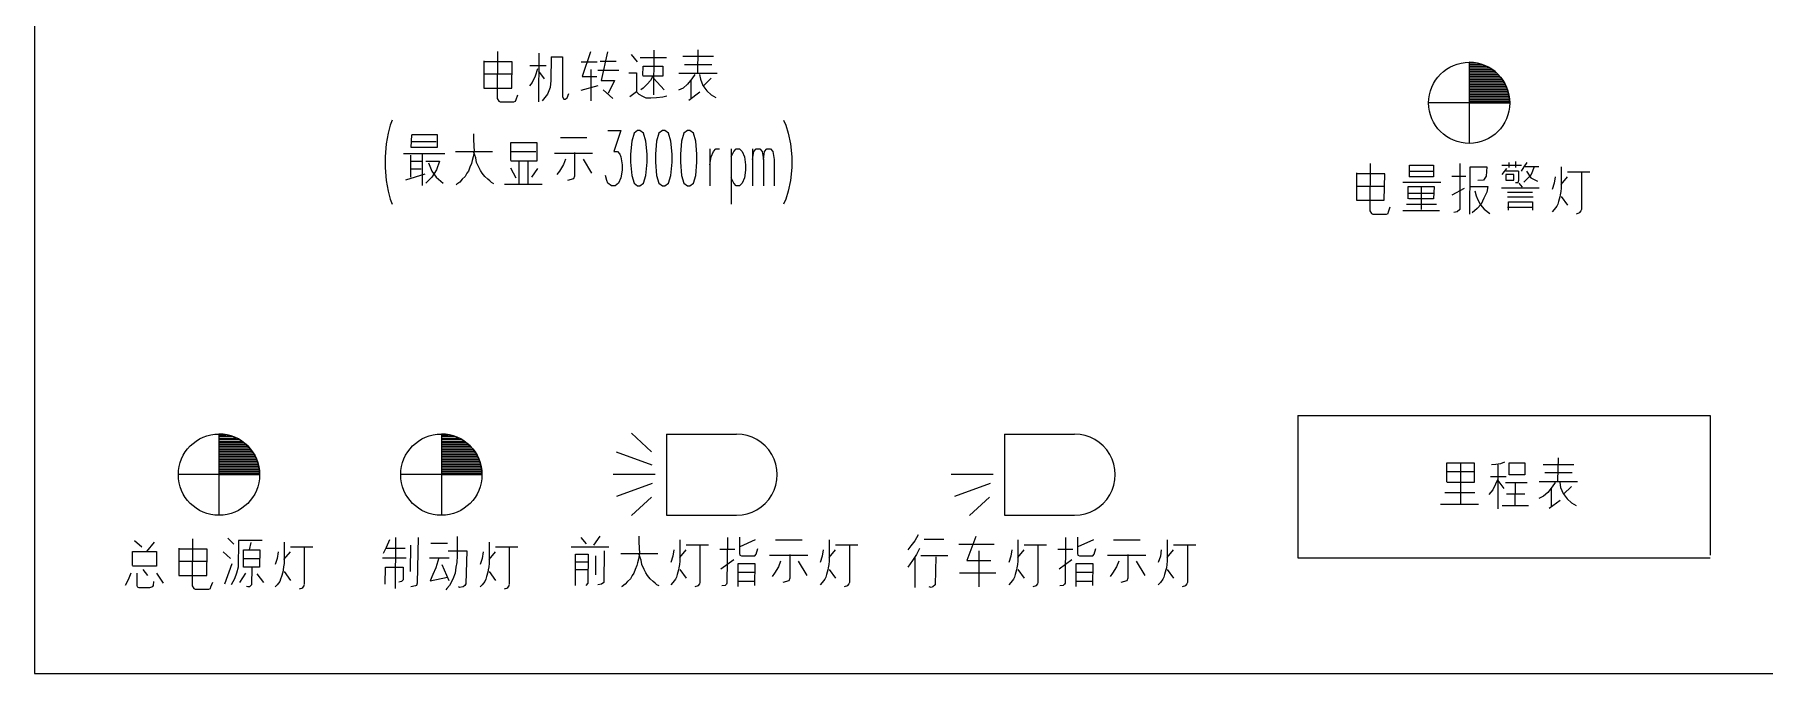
# Model space of a CAD drawing. Header units: millimetres. Extents: x 184 to 672, y 418 to 715.
# Drawn here: x 294.3 to 450.5, y 510 to 567.7 of the extents above; entities that cross this region are included whole.
import ezdxf

# ---------------------------------------------------------------- set-up
doc = ezdxf.new("R2010")
doc.units = ezdxf.units.MM
doc.layers.add('1', color=7, linetype='Continuous', lineweight=18)

msp = doc.modelspace()

# ---------------------------------------------------------------- linework, layer by layer
at = {"layer": '1', "color": 1, "linetype": 'Continuous'}
for p, q in [((294.26895, 656.7104), (294.26895, 510.0025)), ((336.0959, 566.20305), (336.05635, 562.2424)), ((339.8249, 566.0505), (339.78535, 561.6435)), ((340.9436, 565.70585), (340.9097, 563.5758)), ((340.9436, 565.70585), (341.95495, 565.70585)), ((341.95495, 565.70585), (341.95495, 562.08985)), ((344.47485, 566.1522), (343.74035, 563.9261)), ((346.0286, 566.1522), (345.44665, 563.5758)), ((348.1643, 565.9036), (348.7067, 565.2595)), ((348.9779, 565.655), (351.3396, 565.655)), ((350.21525, 566.2991), (350.1757, 562.2876)), ((352.8199, 565.7567), (355.60535, 565.7567)), ((354.1759, 566.34995), (354.13635, 564.27075)), ((334.85855, 565.3612), (334.85855, 562.8865)), ((337.41235, 565.2595), (334.85855, 565.2595)), ((334.93765, 564.16905), (337.41235, 564.16905)), ((337.37845, 562.8865), (337.41235, 565.2595)), ((339.0113, 564.91485), (340.4803, 564.91485)), ((339.70625, 564.6154), (339.4746, 563.9713)), ((339.78535, 564.41765), (340.2882, 563.7227)), ((343.62735, 565.2595), (345.09635, 565.2595)), ((344.5144, 564.56455), (344.5144, 561.7452)), ((347.0343, 564.4685), (345.1359, 564.4685)), ((345.36755, 565.31035), (346.80265, 565.31035)), ((347.93265, 564.27075), (348.6276, 564.27075)), ((348.6276, 564.27075), (348.6276, 562.5362)), ((349.20955, 564.02215), (349.2491, 564.864)), ((349.2491, 564.864), (351.02885, 564.864)), ((351.02885, 564.864), (351.02885, 563.9713)), ((352.4696, 564.2199), (355.9161, 564.2199)), ((352.97245, 565.0109), (355.4528, 565.0109)), ((353.9047, 564.12385), (353.6335, 563.7227)), ((354.32845, 564.12385), (354.40755, 563.6775)), ((423.85735, 565.21995), (423.85735, 557.8806)), ((423.85735, 565.21995), (423.85735, 561.54745)), ((423.85735, 565.1578), (424.5184, 565.1578)), ((423.85735, 565.00525), (425.07775, 565.00525)), ((423.85735, 564.85835), (425.43935, 564.85835)), ((423.85735, 564.7058), (425.72185, 564.7058)), ((423.85735, 564.5589), (425.9535, 564.5589)), ((423.85735, 564.40635), (426.1569, 564.40635)), ((423.85735, 564.25945), (426.33205, 564.25945)), ((423.85735, 564.1069), (426.4846, 564.1069)), ((334.85855, 562.8865), (337.37845, 562.8865)), ((339.2034, 563.37805), (338.97175, 563.08425)), ((339.4746, 563.9713), (339.2034, 563.37805)), ((340.8306, 562.9317), (340.59895, 562.33845)), ((340.9097, 563.5758), (340.8306, 562.9317)), ((343.62735, 562.6831), (345.17545, 563.12945)), ((343.74035, 563.9261), (345.0568, 563.9261)), ((345.44665, 563.5758), (346.64445, 563.5758)), ((345.63875, 562.73395), (346.4919, 561.94295)), ((346.64445, 563.5758), (346.06815, 562.3893)), ((348.6276, 562.5362), (348.04565, 562.08985)), ((348.6276, 562.5362), (348.85925, 562.33845)), ((349.2491, 562.8865), (349.01745, 562.73395)), ((351.02885, 563.9713), (349.20955, 563.9713)), ((349.5994, 563.23115), (349.2491, 562.8865)), ((349.9045, 563.5758), (349.5994, 563.23115)), ((350.10225, 563.9713), (349.9045, 563.5758)), ((350.1757, 563.77355), (351.1475, 562.73395)), ((352.85945, 562.8865), (352.43005, 562.6831)), ((353.24365, 563.23115), (352.85945, 562.8865)), ((353.6335, 563.7227), (353.24365, 563.23115)), ((353.3623, 561.79605), (354.368, 562.5362)), ((353.5544, 563.5758), (353.5544, 561.9938)), ((354.40755, 563.6775), (354.6392, 563.12945)), ((354.6392, 563.12945), (354.9895, 562.6379)), ((355.3737, 563.77355), (354.67875, 563.08425)), ((354.9895, 562.6379), (355.3737, 562.2876)), ((423.85735, 563.96), (426.6202, 563.96)), ((423.85735, 563.80745), (426.7445, 563.80745)), ((423.85735, 563.6549), (426.8575, 563.6549)), ((423.85735, 563.508), (426.9592, 563.508)), ((423.85735, 563.35545), (427.04395, 563.35545)), ((423.85735, 563.20855), (427.1287, 563.20855)), ((423.85735, 563.056), (427.1965, 563.056)), ((423.85735, 562.9091), (427.2643, 562.9091)), ((423.85735, 562.75655), (427.3208, 562.75655)), ((423.85735, 562.60965), (427.366, 562.60965)), ((336.05635, 562.2424), (336.05635, 561.94295)), ((336.05635, 561.94295), (336.21455, 561.69435)), ((336.21455, 561.69435), (336.32755, 561.6435)), ((336.32755, 561.6435), (337.41235, 561.6435)), ((337.41235, 561.6435), (337.57055, 561.6435)), ((337.57055, 561.6435), (337.7231, 561.69435)), ((337.7231, 561.69435), (337.76265, 561.8469)), ((337.76265, 561.8469), (337.92085, 562.2876)), ((340.59895, 562.33845), (340.13, 561.7452)), ((341.95495, 562.08985), (342.06795, 561.8921)), ((342.06795, 561.8921), (342.1866, 561.8921)), ((342.1866, 561.8921), (342.3787, 561.9938)), ((342.3787, 561.9938), (342.5369, 562.3893)), ((348.85925, 562.33845), (349.17, 562.1407)), ((349.17, 562.1407), (349.48075, 561.9938)), ((349.48075, 561.9938), (349.94405, 561.9938)), ((349.94405, 561.9938), (350.4469, 562.04465)), ((350.4469, 562.04465), (351.02885, 562.08985)), ((351.02885, 562.08985), (351.37915, 562.19155)), ((355.3737, 562.2876), (355.8031, 562.04465)), ((427.5242, 561.54745), (420.18485, 561.54745)), ((423.85735, 562.4571), (427.4112, 562.4571)), ((423.85735, 562.3102), (427.4451, 562.3102)), ((423.85735, 562.15765), (427.47335, 562.15765)), ((423.85735, 562.0051), (427.49595, 562.0051)), ((423.85735, 561.8582), (427.50725, 561.8582)), ((423.85735, 561.70565), (427.51855, 561.70565)), ((423.85735, 561.55875), (427.5242, 561.55875)), ((423.85735, 561.54745), (427.5242, 561.54745)), ((326.39485, 559.52475), (326.2084, 558.8072)), ((326.5813, 559.99935), (326.39485, 559.52475)), ((361.9164, 559.99935), (362.1311, 559.52475)), ((362.1311, 559.52475), (362.3458, 558.8072)), ((326.02195, 557.858), (325.9259, 556.66585)), ((326.2084, 558.8072), (326.02195, 557.858)), ((328.2989, 557.51335), (328.33845, 558.649)), ((328.33845, 558.69985), (330.6267, 558.69985)), ((328.378, 558.05575), (330.5476, 558.05575)), ((330.6267, 558.69985), (330.6267, 557.51335)), ((333.9263, 558.7507), (333.9263, 558.2083)), ((333.9263, 558.2083), (333.96585, 557.1687)), ((337.29935, 556.32685), (337.29935, 557.9597)), ((337.29935, 557.9597), (339.62715, 557.9597)), ((339.62715, 557.9597), (339.62715, 556.276)), ((341.76285, 558.40605), (344.1641, 558.40605)), ((346.0625, 559.0445), (347.2377, 559.0445)), ((347.2377, 559.0445), (346.59925, 557.14045)), ((348.20385, 558.0953), (348.0965, 556.90315)), ((348.41855, 558.8072), (348.20385, 558.0953)), ((348.7406, 559.0445), (348.41855, 558.8072)), ((348.9553, 559.0445), (348.7406, 559.0445)), ((349.27735, 558.8072), (348.9553, 559.0445)), ((349.49205, 558.0953), (349.27735, 558.8072)), ((349.5994, 556.90315), (349.49205, 558.0953)), ((350.45255, 558.0953), (350.3452, 556.90315)), ((350.66725, 558.8072), (350.45255, 558.0953)), ((350.9893, 559.0445), (350.66725, 558.8072)), ((351.204, 559.0445), (350.9893, 559.0445)), ((351.52605, 558.8072), (351.204, 559.0445)), ((351.74075, 558.0953), (351.52605, 558.8072)), ((351.8481, 556.90315), (351.74075, 558.0953)), ((352.7069, 558.0953), (352.59955, 556.90315)), ((352.9216, 558.8072), (352.7069, 558.0953)), ((353.238, 559.0445), (352.9216, 558.8072)), ((353.4527, 559.0445), (353.238, 559.0445)), ((353.77475, 558.8072), (353.4527, 559.0445)), ((353.98945, 558.0953), (353.77475, 558.8072)), ((354.0968, 556.90315), (353.98945, 558.0953)), ((362.3458, 558.8072), (362.5605, 557.858)), ((362.5605, 557.858), (362.66785, 556.66585)), ((325.9259, 556.66585), (325.9259, 555.71665)), ((327.60395, 556.9653), (331.32165, 556.9653)), ((328.22545, 556.8184), (328.22545, 554.8409)), ((328.265, 556.276), (329.23115, 556.276)), ((330.6267, 557.51335), (328.2989, 557.51335)), ((329.2707, 556.9201), (329.2707, 554.0951)), ((329.621, 556.276), (330.85835, 556.276)), ((330.85835, 556.276), (330.58715, 555.485)), ((332.2991, 557.1687), (335.62695, 557.1687)), ((333.80765, 556.32685), (333.72855, 556.07825)), ((333.88675, 556.6715), (333.80765, 556.32685)), ((333.96585, 557.1687), (333.88675, 556.6715)), ((334.0393, 556.8184), (333.9263, 557.1687)), ((334.1184, 556.5698), (334.0393, 556.8184)), ((334.1975, 556.1743), (334.1184, 556.5698)), ((339.62715, 556.276), (337.29935, 556.276)), ((337.3389, 557.1687), (339.54805, 557.1687)), ((338.0395, 554.1968), (338.0395, 556.276)), ((338.81355, 556.276), (338.81355, 554.1968)), ((341.22045, 557.01615), (344.66695, 557.01615)), ((342.22615, 556.47375), (342.03405, 555.97655)), ((343.03975, 557.067), (343.03975, 554.93695)), ((343.8138, 556.47375), (344.58785, 555.18555)), ((346.59925, 557.14045), (346.9213, 557.14045)), ((346.9213, 557.14045), (347.136, 556.90315)), ((347.136, 556.90315), (347.2377, 556.66585)), ((347.2377, 556.66585), (347.34505, 555.95395)), ((348.0965, 556.90315), (348.0965, 556.19125)), ((349.5994, 556.19125), (349.5994, 556.90315)), ((350.3452, 556.90315), (350.3452, 556.19125)), ((351.8481, 556.19125), (351.8481, 556.90315)), ((352.59955, 556.90315), (352.59955, 556.19125)), ((354.0968, 556.19125), (354.0968, 556.90315)), ((355.27765, 557.3834), (355.27765, 554.0499)), ((355.27765, 555.95395), (355.385, 556.66585)), ((355.385, 556.66585), (355.5997, 557.14045)), ((355.5997, 557.14045), (355.8144, 557.3834)), ((355.8144, 557.3834), (356.1308, 557.3834)), ((357.2043, 557.3834), (357.2043, 552.38315)), ((357.2043, 556.66585), (357.419, 557.14045)), ((357.419, 557.14045), (357.6337, 557.3834)), ((357.6337, 557.3834), (357.95575, 557.3834)), ((357.95575, 557.3834), (358.17045, 557.14045)), ((358.17045, 557.14045), (358.38515, 556.66585)), ((358.38515, 556.66585), (358.4925, 555.95395)), ((359.13095, 557.3834), (359.13095, 554.0499)), ((359.13095, 556.42855), (359.2383, 557.14045)), ((359.2383, 557.14045), (359.453, 557.3834)), ((359.453, 557.3834), (359.77505, 557.3834)), ((359.77505, 557.3834), (359.98975, 557.14045)), ((359.98975, 557.14045), (360.0971, 556.42855)), ((360.0971, 556.42855), (360.20445, 557.14045)), ((360.0971, 556.42855), (360.0971, 554.0499)), ((360.20445, 557.14045), (360.41915, 557.3834)), ((360.41915, 557.3834), (360.7412, 557.3834)), ((360.7412, 557.3834), (360.9559, 557.14045)), ((360.9559, 557.14045), (361.06325, 556.42855)), ((361.06325, 556.42855), (361.06325, 554.0499)), ((362.66785, 556.66585), (362.66785, 555.71665)), ((325.9259, 555.71665), (326.02195, 554.5245)), ((327.79605, 554.5923), (329.5419, 555.1347)), ((328.265, 555.58105), (329.1916, 555.58105)), ((330.1634, 554.8409), (329.621, 554.29285)), ((329.85265, 556.1291), (330.1634, 555.3833)), ((330.58715, 555.485), (330.1634, 554.8409)), ((330.1634, 555.3833), (330.5476, 554.8409)), ((330.5476, 554.8409), (331.1691, 554.29285)), ((333.15225, 554.8861), (332.88105, 554.64315)), ((333.3048, 555.18555), (333.15225, 554.8861)), ((333.45735, 555.3833), (333.3048, 555.18555)), ((333.576, 555.72795), (333.45735, 555.3833)), ((333.72855, 556.07825), (333.576, 555.72795)), ((334.3896, 555.72795), (334.1975, 556.1743)), ((334.54215, 555.43415), (334.3896, 555.72795)), ((334.70035, 555.18555), (334.54215, 555.43415)), ((334.932, 554.8861), (334.70035, 555.18555)), ((335.2032, 554.64315), (334.932, 554.8861)), ((337.2598, 555.68275), (337.72875, 554.79005)), ((339.19775, 554.8409), (339.74015, 555.6319)), ((341.68375, 555.3833), (341.4521, 555.0895)), ((342.03405, 555.97655), (341.68375, 555.3833)), ((343.03975, 554.93695), (342.96065, 554.68835)), ((345.95515, 554.5245), (345.8478, 554.9991)), ((347.2377, 554.7618), (347.02865, 554.2872)), ((347.34505, 555.4737), (347.2377, 554.7618)), ((347.34505, 555.95395), (347.34505, 555.4737)), ((348.0965, 556.19125), (348.20385, 554.9991)), ((348.20385, 554.9991), (348.41855, 554.2872)), ((349.27735, 554.2872), (349.49205, 554.9991)), ((349.49205, 554.9991), (349.5994, 556.19125)), ((350.3452, 556.19125), (350.45255, 554.9991)), ((350.45255, 554.9991), (350.66725, 554.2872)), ((351.52605, 554.2872), (351.74075, 554.9991)), ((351.74075, 554.9991), (351.8481, 556.19125)), ((352.59955, 556.19125), (352.7069, 554.9991)), ((352.7069, 554.9991), (352.9216, 554.2872)), ((353.77475, 554.2872), (353.98945, 554.9991)), ((353.98945, 554.9991), (354.0968, 556.19125)), ((357.419, 554.2872), (357.2043, 554.7618)), ((358.38515, 554.7618), (358.17045, 554.2872)), ((358.4925, 555.4737), (358.38515, 554.7618)), ((358.4925, 555.95395), (358.4925, 555.4737)), ((362.66785, 555.71665), (362.5605, 554.5245)), ((413.66475, 555.21945), (413.66475, 552.74475)), ((416.2242, 555.1234), (413.66475, 555.1234)), ((414.90775, 556.0613), (414.8682, 552.10065)), ((416.18465, 552.74475), (416.2242, 555.1234)), ((420.6425, 554.8748), (418.439, 554.8748)), ((418.4729, 554.8748), (418.4729, 555.9144)), ((418.4729, 555.9144), (420.6425, 555.9144)), ((418.4729, 555.372), (420.6086, 555.372)), ((420.6425, 555.9144), (420.6425, 554.8748)), ((422.27535, 554.92565), (423.5579, 554.92565)), ((423.0155, 556.0613), (423.0155, 551.9029)), ((423.90255, 551.5074), (423.9421, 555.7675)), ((423.9421, 555.7675), (425.4563, 555.7675)), ((425.3772, 554.92565), (425.14555, 554.57535)), ((425.4563, 555.7675), (425.3772, 554.92565)), ((426.81795, 555.9144), (428.5977, 555.9144)), ((427.2417, 555.61495), (426.81795, 555.07255)), ((427.1626, 555.4172), (428.3265, 555.4172)), ((427.90275, 555.07255), (427.1626, 555.07255)), ((427.1626, 555.07255), (427.1626, 554.57535)), ((427.47335, 555.71665), (427.47335, 556.163)), ((427.90275, 554.57535), (427.90275, 555.07255)), ((428.0553, 556.25905), (428.0553, 555.71665)), ((428.3265, 555.372), (428.3265, 554.53015)), ((428.7898, 555.7675), (428.55815, 555.372)), ((429.061, 556.163), (428.7898, 555.7675)), ((429.25875, 554.82395), (428.7898, 554.3776)), ((428.90845, 555.8127), (430.1458, 555.8127)), ((429.0271, 555.372), (429.4113, 554.7731)), ((429.45085, 555.07255), (429.25875, 554.82395)), ((429.4113, 554.7731), (430.0328, 554.4793)), ((429.72205, 555.7675), (429.45085, 555.07255)), ((431.6261, 554.8748), (431.547, 554.28155)), ((432.7109, 554.8748), (432.12895, 554.17985)), ((432.1685, 555.7675), (432.1685, 553.8352)), ((432.75045, 555.32115), (434.7675, 555.32115)), ((433.9878, 555.2703), (433.9878, 551.95375)), ((326.02195, 554.5245), (326.2084, 553.56965)), ((326.2084, 553.56965), (326.39485, 552.85775)), ((332.4121, 554.1968), (332.33865, 554.14595)), ((332.6833, 554.39455), (332.4121, 554.1968)), ((332.88105, 554.64315), (332.6833, 554.39455)), ((335.3953, 554.4906), (335.2032, 554.64315)), ((335.5535, 554.3437), (335.3953, 554.4906)), ((335.7456, 554.24765), (335.5535, 554.3437)), ((336.7174, 554.1968), (340.13, 554.1968)), ((342.96065, 554.68835), (342.41825, 554.54145)), ((346.0625, 554.2872), (345.95515, 554.5245)), ((346.38455, 554.0499), (346.0625, 554.2872)), ((346.7066, 554.0499), (346.38455, 554.0499)), ((347.02865, 554.2872), (346.7066, 554.0499)), ((348.41855, 554.2872), (348.7406, 554.0499)), ((348.7406, 554.0499), (348.9553, 554.0499)), ((348.9553, 554.0499), (349.27735, 554.2872)), ((350.66725, 554.2872), (350.9893, 554.0499)), ((350.9893, 554.0499), (351.204, 554.0499)), ((351.204, 554.0499), (351.52605, 554.2872)), ((352.9216, 554.2872), (353.238, 554.0499)), ((353.238, 554.0499), (353.4527, 554.0499)), ((353.4527, 554.0499), (353.77475, 554.2872)), ((357.6337, 554.0499), (357.419, 554.2872)), ((357.95575, 554.0499), (357.6337, 554.0499)), ((358.17045, 554.2872), (357.95575, 554.0499)), ((362.3458, 553.56965), (362.1311, 552.85775)), ((362.5605, 554.5245), (362.3458, 553.56965)), ((413.74385, 554.03295), (416.2242, 554.03295)), ((417.85705, 554.3776), (421.30355, 554.3776)), ((418.3599, 552.89165), (418.3599, 553.9821)), ((418.3599, 553.9821), (420.68205, 553.9821)), ((418.39945, 553.38885), (420.68205, 553.38885)), ((419.5238, 553.9821), (419.5238, 551.9029)), ((420.68205, 553.9821), (420.6425, 552.89165)), ((422.3149, 553.24195), (423.43925, 553.8352)), ((423.9421, 553.9821), (425.52975, 553.9821)), ((424.3715, 553.5866), (424.4845, 553.14025)), ((425.14555, 554.57535), (424.6427, 554.53015)), ((425.4563, 553.49055), (425.1851, 552.9425)), ((425.52975, 553.9821), (425.4563, 553.49055)), ((426.7784, 553.88605), (430.18535, 553.88605)), ((427.1626, 554.57535), (427.90275, 554.57535)), ((429.5695, 553.4397), (427.3208, 553.4397)), ((428.2474, 554.3324), (428.0553, 554.3324)), ((428.3265, 554.53015), (428.2474, 554.3324)), ((428.6768, 553.93125), (428.36605, 554.28155)), ((431.547, 554.28155), (431.3549, 553.7335)), ((432.0894, 553.24195), (432.04985, 553.0442)), ((432.12895, 553.53575), (432.0894, 553.24195)), ((432.1685, 553.8352), (432.12895, 553.53575)), ((326.39485, 552.85775), (326.5813, 552.38315)), ((362.1311, 552.85775), (361.9164, 552.38315)), ((413.66475, 552.74475), (416.18465, 552.74475)), ((414.8682, 552.10065), (414.8682, 551.80685)), ((414.8682, 551.80685), (415.02075, 551.55825)), ((416.53495, 551.55825), (416.56885, 551.70515)), ((416.56885, 551.70515), (416.72705, 552.1515)), ((421.1849, 551.80685), (417.85705, 551.80685)), ((418.2017, 552.4001), (420.9137, 552.4001)), ((420.6425, 552.89165), (418.39945, 552.89165)), ((422.78385, 551.70515), (422.4731, 551.6543)), ((423.0155, 551.9029), (422.78385, 551.70515)), ((424.5636, 552.0046), (424.13985, 551.6091)), ((424.4845, 553.14025), (424.6427, 552.7956)), ((424.95345, 552.4001), (424.5636, 552.0046)), ((424.6427, 552.7956), (424.87435, 552.34925)), ((424.87435, 552.34925), (425.22465, 551.95375)), ((425.1851, 552.9425), (424.95345, 552.4001)), ((425.22465, 551.95375), (425.7275, 551.55825)), ((427.3208, 553.0442), (429.64295, 553.0442)), ((429.5695, 552.10065), (427.3208, 552.10065)), ((427.3999, 551.85205), (427.3999, 552.59785)), ((427.3999, 552.59785), (429.5695, 552.59785)), ((429.5695, 552.59785), (429.5695, 551.85205)), ((431.547, 551.9029), (431.3549, 551.70515)), ((431.77865, 552.20235), (431.547, 551.9029)), ((431.85775, 552.4001), (431.77865, 552.20235)), ((431.93685, 552.6487), (431.85775, 552.4001)), ((432.04985, 553.0442), (431.93685, 552.6487)), ((432.1685, 553.09505), (432.75045, 552.2984)), ((433.83525, 551.6091), (433.5245, 551.5074)), ((433.94825, 551.80685), (433.83525, 551.6543)), ((433.83525, 551.6543), (433.83525, 551.6091)), ((433.9878, 551.9029), (433.94825, 551.80685)), ((415.02075, 551.55825), (415.1394, 551.5074)), ((415.1394, 551.5074), (416.2242, 551.5074)), ((416.2242, 551.5074), (416.37675, 551.5074)), ((416.37675, 551.5074), (416.53495, 551.55825)), ((408.3933, 533.2918), (408.3933, 520.43805)), ((408.3933, 533.2918), (445.6381, 533.2918)), ((445.6381, 533.2918), (445.6381, 520.69795)), ((310.92515, 531.62505), (310.92515, 524.2857)), ((310.92515, 531.62505), (310.92515, 527.9582)), ((310.92515, 531.56855), (311.5523, 531.56855)), ((310.92515, 531.42165), (312.13425, 531.42165)), ((310.92515, 531.2691), (312.5015, 531.2691)), ((331.0109, 531.62505), (331.0109, 524.2857)), ((331.0109, 531.62505), (331.0109, 527.9582)), ((331.0109, 531.56855), (331.63805, 531.56855)), ((331.0109, 531.42165), (332.21435, 531.42165)), ((331.0109, 531.2691), (332.5816, 531.2691)), ((350.00055, 530.03175), (348.19255, 531.69285)), ((351.3509, 531.62505), (357.68455, 531.62505)), ((351.3509, 531.62505), (351.3509, 524.2857)), ((381.8835, 531.62505), (388.21715, 531.62505)), ((381.8835, 531.62505), (381.8835, 524.2857)), ((310.92515, 531.1222), (312.784, 531.1222)), ((310.92515, 530.96965), (313.01565, 530.96965)), ((310.92515, 530.82275), (313.21905, 530.82275)), ((310.92515, 530.6702), (313.3942, 530.6702)), ((310.92515, 530.5233), (313.5524, 530.5233)), ((310.92515, 530.37075), (313.688, 530.37075)), ((310.92515, 530.2182), (313.8123, 530.2182)), ((310.92515, 530.0713), (313.9253, 530.0713)), ((310.92515, 529.91875), (314.027, 529.91875)), ((310.92515, 529.77185), (314.1174, 529.77185)), ((331.0109, 531.1222), (332.8641, 531.1222)), ((331.0109, 530.96965), (333.1014, 530.96965)), ((331.0109, 530.82275), (333.29915, 530.82275)), ((331.0109, 530.6702), (333.4743, 530.6702)), ((331.0109, 530.5233), (333.6325, 530.5233)), ((331.0109, 530.37075), (333.7681, 530.37075)), ((331.0109, 530.2182), (333.8924, 530.2182)), ((331.0109, 530.0713), (334.0054, 530.0713)), ((331.0109, 529.91875), (334.1071, 529.91875)), ((331.0109, 529.77185), (334.1975, 529.77185)), ((350.04575, 528.81135), (346.82525, 529.9809)), ((310.92515, 529.6193), (314.1965, 529.6193)), ((310.92515, 529.4724), (314.26995, 529.4724)), ((310.92515, 529.31985), (314.3321, 529.31985)), ((310.92515, 529.17295), (314.3886, 529.17295)), ((310.92515, 529.0204), (314.43945, 529.0204)), ((310.92515, 528.8735), (314.479, 528.8735)), ((310.92515, 528.72095), (314.5129, 528.72095)), ((310.92515, 528.5684), (314.5468, 528.5684)), ((310.92515, 528.4215), (314.56375, 528.4215)), ((310.92515, 528.26895), (314.5807, 528.26895)), ((331.0109, 529.6193), (334.2766, 529.6193)), ((331.0109, 529.4724), (334.35005, 529.4724)), ((331.0109, 529.31985), (334.4122, 529.31985)), ((331.0109, 529.17295), (334.4687, 529.17295)), ((331.0109, 529.0204), (334.51955, 529.0204)), ((331.0109, 528.8735), (334.5591, 528.8735)), ((331.0109, 528.72095), (334.59865, 528.72095)), ((331.0109, 528.5684), (334.6269, 528.5684)), ((331.0109, 528.4215), (334.6495, 528.4215)), ((331.0109, 528.26895), (334.6608, 528.26895)), ((421.8403, 527.29715), (421.8403, 529.0317)), ((421.8403, 529.0317), (424.32065, 529.0317)), ((421.87985, 528.2407), (424.24155, 528.2407)), ((423.07765, 529.0317), (423.07765, 525.31965)), ((424.32065, 529.0317), (424.32065, 527.2463)), ((426.26425, 528.87915), (425.8744, 528.83395)), ((426.688, 528.93), (426.26425, 528.87915)), ((426.45635, 528.83395), (426.45635, 524.8733)), ((427.0383, 529.0769), (426.688, 528.93)), ((427.46205, 527.94125), (427.46205, 529.0317)), ((427.46205, 529.0317), (428.89715, 529.0317)), ((428.89715, 529.0317), (428.89715, 527.94125)), ((430.53, 528.87915), (433.3211, 528.87915)), ((431.886, 529.47805), (431.84645, 527.39885)), ((314.59765, 527.9582), (307.2583, 527.9582)), ((310.92515, 528.12205), (314.592, 528.12205)), ((310.92515, 527.9695), (314.59765, 527.9695)), ((310.92515, 527.9582), (314.59765, 527.9582)), ((334.67775, 527.9582), (327.3384, 527.9582)), ((331.0109, 528.12205), (334.6721, 528.12205)), ((331.0109, 527.9695), (334.67775, 527.9695)), ((331.0109, 527.9582), (334.67775, 527.9582)), ((350.33955, 527.9808), (346.53145, 527.9808)), ((350.04575, 527.15025), (346.82525, 525.9807)), ((380.87215, 527.9808), (377.0697, 527.9808)), ((380.584, 527.15025), (377.35785, 525.9807)), ((424.32065, 527.2463), (421.8403, 527.2463)), ((425.99305, 526.6022), (425.64275, 526.1615)), ((425.7953, 527.79435), (427.19085, 527.79435)), ((426.2247, 527.0994), (425.99305, 526.6022)), ((426.4168, 527.4949), (426.2247, 527.0994)), ((426.45635, 527.44405), (426.99875, 526.7039)), ((427.1513, 527.2463), (429.08925, 527.2463)), ((428.89715, 527.94125), (427.46205, 527.94125)), ((428.00445, 525.1671), (428.044, 527.2463)), ((430.1797, 527.348), (433.63185, 527.348)), ((430.68255, 528.139), (433.1629, 528.139)), ((431.3436, 526.8508), (430.95375, 526.35925)), ((431.2645, 526.7039), (431.2645, 525.1219)), ((431.6148, 527.2463), (431.3436, 526.8508)), ((432.03855, 527.2463), (432.11765, 526.79995)), ((432.11765, 526.79995), (432.3493, 526.25755)), ((433.08945, 526.90165), (432.38885, 526.2067)), ((350.00055, 525.92985), (348.19255, 524.2744)), ((380.53315, 525.92985), (378.72515, 524.2744)), ((424.70485, 525.2688), (421.25835, 525.2688)), ((421.6482, 526.35925), (424.3602, 526.35925)), ((426.8462, 525.1671), (429.2079, 525.1671)), ((428.89715, 526.2067), (427.2304, 526.2067)), ((430.56955, 526.00895), (430.14015, 525.8112)), ((430.95375, 526.35925), (430.56955, 526.00895)), ((431.0724, 524.9185), (432.0781, 525.6643)), ((432.3493, 526.25755), (432.6996, 525.76035)), ((432.6996, 525.76035), (433.08945, 525.4157)), ((433.08945, 525.4157), (433.5132, 525.1671)), ((351.3509, 524.2857), (357.68455, 524.2857)), ((381.8835, 524.2857), (388.21715, 524.2857)), ((303.29765, 522.02005), (303.9587, 521.4268)), ((308.5352, 522.16695), (308.49565, 518.2063)), ((311.7218, 522.2178), (312.2642, 521.6754)), ((314.818, 522.02005), (312.68795, 522.02005)), ((312.68795, 522.02005), (312.68795, 521.1782)), ((326.32705, 522.0709), (326.0163, 521.37595)), ((326.86945, 522.26865), (326.8299, 517.6639)), ((328.9204, 522.26865), (328.8413, 518.15545)), ((332.45165, 522.3647), (332.45165, 521.4268)), ((343.6217, 522.26865), (344.085, 521.7206)), ((345.328, 522.41555), (344.74605, 521.5737)), ((348.85925, 522.41555), (348.85925, 521.87315)), ((352.54305, 522.0709), (352.54305, 520.1386)), ((356.854, 522.26865), (356.81445, 518.15545)), ((357.9388, 522.31385), (357.9388, 520.8279)), ((359.36825, 522.0709), (357.9727, 521.4268)), ((361.19885, 522.0709), (363.6001, 522.0709)), ((366.04655, 522.0709), (366.04655, 520.1386)), ((373.7701, 521.9692), (373.4198, 521.52285)), ((374.08085, 522.5116), (373.7701, 521.9692)), ((374.62325, 522.1161), (376.403, 522.1161)), ((379.27885, 522.3647), (378.46525, 520.18945)), ((383.0813, 522.0709), (383.0813, 520.1386)), ((387.3866, 522.26865), (387.34705, 518.15545)), ((388.4714, 522.31385), (388.4714, 520.8279)), ((389.9065, 522.0709), (388.51095, 521.4268)), ((391.73145, 522.0709), (394.1327, 522.0709)), ((396.57915, 522.0709), (396.57915, 520.1386)), ((303.10555, 519.7431), (303.10555, 521.0313)), ((303.10555, 521.0313), (305.27515, 521.0313)), ((305.08305, 521.87315), (304.38245, 521.0313)), ((305.27515, 521.0313), (305.27515, 519.69225)), ((307.29785, 521.3251), (307.29785, 518.8504)), ((309.85165, 521.22905), (307.29785, 521.22905)), ((309.81775, 518.8504), (309.85165, 521.22905)), ((311.2924, 520.98045), (311.95345, 520.3872)), ((312.68795, 521.1782), (312.6484, 520.3872)), ((312.6484, 520.3872), (312.6484, 519.5962)), ((313.15125, 521.1782), (314.6259, 521.1782)), ((313.15125, 519.5962), (313.15125, 521.1782)), ((313.1908, 520.3872), (314.58635, 520.3872)), ((313.8123, 521.8223), (313.6541, 521.1782)), ((314.6259, 521.1782), (314.58635, 519.5962)), ((316.17965, 520.3872), (315.98755, 519.83915)), ((316.25875, 520.98045), (316.17965, 520.3872)), ((317.34355, 520.98045), (316.7616, 520.2855)), ((316.80115, 521.87315), (316.80115, 519.94085)), ((317.3831, 521.4268), (319.3945, 521.4268)), ((318.62045, 521.37595), (318.62045, 518.0594)), ((325.70555, 520.4324), (327.8356, 520.4324)), ((326.0163, 521.37595), (325.7451, 520.83355)), ((325.97675, 521.3251), (327.7565, 521.3251)), ((328.22545, 521.5737), (328.1859, 519.19505)), ((329.93175, 520.4324), (331.71715, 520.4324)), ((330.0504, 521.77145), (331.55895, 521.77145)), ((330.7849, 520.4324), (330.5137, 519.54535)), ((331.63805, 521.0765), (333.3048, 521.0765)), ((332.45165, 520.63015), (332.4121, 520.0369)), ((332.45165, 521.4268), (332.45165, 520.63015)), ((333.3048, 521.0765), (333.2257, 518.11025)), ((334.706, 520.3872), (334.50825, 519.83915)), ((334.77945, 520.98045), (334.706, 520.3872)), ((335.86425, 520.98045), (335.28795, 520.2855)), ((335.32185, 521.87315), (335.32185, 519.94085)), ((335.9038, 521.4268), (337.92085, 521.4268)), ((337.1468, 521.37595), (337.1468, 518.0594)), ((342.729, 521.4268), (346.1416, 521.4268)), ((343.11885, 517.9577), (343.11885, 520.7827)), ((343.11885, 520.7827), (344.28275, 520.7827)), ((344.28275, 520.7827), (344.2432, 518.15545)), ((344.93815, 520.63015), (344.93815, 518.90125)), ((345.7122, 521.0765), (345.6783, 518.2063)), ((347.23205, 520.8279), (350.56555, 520.8279)), ((348.8197, 520.33635), (348.7406, 519.9917)), ((348.8988, 520.8279), (348.8197, 520.33635)), ((348.85925, 521.87315), (348.8988, 520.8279)), ((348.97225, 520.48325), (348.85925, 520.8279)), ((349.05135, 520.23465), (348.97225, 520.48325)), ((351.9272, 520.58495), (351.72945, 520.0369)), ((352.00065, 521.1782), (351.9272, 520.58495)), ((353.08545, 521.1782), (352.50915, 520.48325)), ((353.125, 521.62455), (355.14205, 521.62455)), ((354.368, 521.5737), (354.368, 518.25715)), ((356.1534, 521.22905), (357.5094, 521.22905)), ((357.9388, 520.8279), (357.9727, 520.681)), ((357.9727, 520.681), (358.1309, 520.63015)), ((358.1309, 520.63015), (359.2157, 520.63015)), ((359.2157, 520.63015), (359.3287, 520.63015)), ((359.3287, 520.63015), (359.44735, 520.7827)), ((359.44735, 520.7827), (359.5999, 521.27425)), ((360.65645, 520.681), (364.10295, 520.681)), ((362.47575, 520.73185), (362.47575, 518.6018)), ((365.42505, 520.58495), (365.23295, 520.0369)), ((365.50415, 521.1782), (365.42505, 520.58495)), ((366.58895, 521.1782), (366.007, 520.48325)), ((366.6285, 521.62455), (368.6399, 521.62455)), ((367.86585, 521.5737), (367.86585, 518.25715)), ((373.4198, 521.52285), (373.1486, 521.1782)), ((373.92265, 520.73185), (373.578, 520.18945)), ((373.7701, 520.48325), (373.7701, 517.75995)), ((374.19385, 521.27425), (373.92265, 520.73185)), ((376.7533, 520.63015), (374.3125, 520.63015)), ((375.6685, 520.5341), (375.62895, 518.00855)), ((377.76465, 521.66975), (380.9456, 521.66975)), ((379.55005, 521.0765), (379.55005, 517.8108)), ((382.4598, 520.58495), (382.2677, 520.0369)), ((382.5389, 521.1782), (382.4598, 520.58495)), ((383.6237, 521.1782), (383.04175, 520.48325)), ((383.66325, 521.62455), (385.67465, 521.62455)), ((384.9006, 521.5737), (384.9006, 518.25715)), ((386.69165, 521.22905), (388.04765, 521.22905)), ((388.4714, 520.8279), (388.51095, 520.681)), ((388.51095, 520.681), (388.6635, 520.63015)), ((388.6635, 520.63015), (389.7483, 520.63015)), ((389.7483, 520.63015), (389.86695, 520.63015)), ((389.86695, 520.63015), (389.97995, 520.7827)), ((389.97995, 520.7827), (390.13815, 521.27425)), ((391.18905, 520.681), (394.63555, 520.681)), ((393.00835, 520.73185), (393.00835, 518.6018)), ((395.9633, 520.58495), (395.76555, 520.0369)), ((396.03675, 521.1782), (395.9633, 520.58495)), ((397.12155, 521.1782), (396.5396, 520.48325)), ((397.1611, 521.62455), (399.17815, 521.62455)), ((398.4041, 521.5737), (398.4041, 518.25715)), ((408.3933, 520.43805), (445.6381, 520.43805)), ((302.953, 519.04815), (302.72135, 518.4549)), ((305.27515, 519.69225), (303.10555, 519.69225)), ((303.4954, 519.04815), (303.4954, 517.9577)), ((304.0378, 519.3928), (304.46155, 518.8504)), ((305.27515, 519.04815), (305.89665, 518.15545)), ((307.29785, 518.8504), (309.81775, 518.8504)), ((307.37695, 520.1386), (309.85165, 520.1386)), ((311.4506, 518.11025), (312.106, 519.94085)), ((312.49585, 519.04815), (312.33765, 518.55095)), ((312.6484, 519.5962), (312.49585, 519.04815)), ((313.30945, 519.04815), (312.76705, 518.2063)), ((314.58635, 519.5962), (313.15125, 519.5962)), ((313.8914, 519.54535), (313.85185, 518.00855)), ((314.3547, 518.9973), (314.93665, 518.2063)), ((316.6825, 519.14985), (316.5695, 518.75435)), ((316.72205, 519.3476), (316.6825, 519.14985)), ((316.7616, 519.6414), (316.72205, 519.3476)), ((316.80115, 519.94085), (316.7616, 519.6414)), ((316.80115, 519.19505), (317.3831, 518.40405)), ((325.9372, 518.0594), (325.97675, 519.5962)), ((325.97675, 519.5962), (327.5644, 519.5962)), ((327.5644, 519.5962), (327.5644, 518.4549)), ((330.2425, 518.9521), (330.01085, 518.3532)), ((330.5137, 519.54535), (330.2425, 518.9521)), ((331.0561, 519.83915), (331.6776, 518.40405)), ((332.25955, 519.04815), (332.0618, 518.50575)), ((332.333, 519.5962), (332.25955, 519.04815)), ((332.4121, 520.0369), (332.333, 519.5962)), ((335.20885, 519.14985), (335.0902, 518.75435)), ((335.2484, 519.3476), (335.20885, 519.14985)), ((335.28795, 519.6414), (335.2484, 519.3476)), ((335.32185, 519.94085), (335.28795, 519.6414)), ((335.32185, 519.19505), (335.9038, 518.40405)), ((343.1584, 520.08775), (344.20365, 520.08775)), ((344.2432, 519.3476), (343.19795, 519.3476)), ((348.23775, 518.8504), (348.0852, 518.55095)), ((348.39595, 519.04815), (348.23775, 518.8504)), ((348.50895, 519.3928), (348.39595, 519.04815)), ((348.66715, 519.7431), (348.50895, 519.3928)), ((348.7406, 519.9917), (348.66715, 519.7431)), ((349.13045, 519.83915), (349.05135, 520.23465)), ((349.32255, 519.3928), (349.13045, 519.83915)), ((349.48075, 519.099), (349.32255, 519.3928)), ((349.6333, 518.8504), (349.48075, 519.099)), ((349.86495, 518.55095), (349.6333, 518.8504)), ((352.3114, 518.9521), (352.23795, 518.7035)), ((352.43005, 519.3476), (352.3114, 518.9521)), ((352.4696, 519.54535), (352.43005, 519.3476)), ((352.50915, 519.83915), (352.4696, 519.54535)), ((352.54305, 520.1386), (352.50915, 519.83915)), ((352.54305, 519.3928), (353.125, 518.6018)), ((356.27205, 519.44365), (357.4303, 520.2855)), ((357.82015, 517.86165), (357.82015, 519.94085)), ((357.82015, 519.94085), (359.3287, 519.94085)), ((357.82015, 519.14985), (359.2948, 519.14985)), ((359.3287, 519.94085), (359.2948, 517.9577)), ((361.11975, 519.04815), (360.8881, 518.7487)), ((361.47005, 519.6414), (361.11975, 519.04815)), ((361.66215, 520.1386), (361.47005, 519.6414)), ((363.2498, 520.1386), (364.02385, 518.8504)), ((365.8149, 518.9521), (365.7358, 518.7035)), ((365.9279, 519.3476), (365.8149, 518.9521)), ((365.96745, 519.54535), (365.9279, 519.3476)), ((366.007, 519.83915), (365.96745, 519.54535)), ((366.04655, 520.1386), (366.007, 519.83915)), ((366.04655, 519.3928), (366.6285, 518.6018)), ((373.578, 520.18945), (373.1486, 519.59055)), ((377.8042, 519.099), (381.09815, 519.099)), ((378.46525, 520.18945), (380.63485, 520.18945)), ((382.84965, 518.9521), (382.77055, 518.7035)), ((382.96265, 519.3476), (382.84965, 518.9521)), ((383.0022, 519.54535), (382.96265, 519.3476)), ((383.04175, 519.83915), (383.0022, 519.54535)), ((383.0813, 520.1386), (383.04175, 519.83915)), ((383.0813, 519.3928), (383.66325, 518.6018)), ((386.80465, 519.44365), (387.96855, 520.2855)), ((388.35275, 517.86165), (388.35275, 519.94085)), ((388.35275, 519.94085), (389.86695, 519.94085)), ((388.35275, 519.14985), (389.8274, 519.14985)), ((389.86695, 519.94085), (389.8274, 517.9577)), ((391.65235, 519.04815), (391.4207, 518.7487)), ((392.00265, 519.6414), (391.65235, 519.04815)), ((392.19475, 520.1386), (392.00265, 519.6414)), ((393.7824, 520.1386), (394.5621, 518.8504)), ((396.3475, 518.9521), (396.2684, 518.7035)), ((396.46615, 519.3476), (396.3475, 518.9521)), ((396.5057, 519.54535), (396.46615, 519.3476)), ((396.5396, 519.83915), (396.5057, 519.54535)), ((396.57915, 520.1386), (396.5396, 519.83915)), ((396.57915, 519.3928), (397.1611, 518.6018)), ((302.72135, 518.4549), (302.45015, 517.9577)), ((303.4954, 517.9577), (303.53495, 517.8108)), ((303.53495, 517.8108), (303.6875, 517.75995)), ((303.6875, 517.75995), (304.6932, 517.75995)), ((304.6932, 517.75995), (304.9644, 517.86165)), ((304.9644, 517.86165), (305.00395, 517.9577)), ((305.00395, 517.9577), (305.0435, 518.308)), ((308.49565, 518.2063), (308.49565, 517.9125)), ((308.49565, 517.9125), (308.65385, 517.6639)), ((308.65385, 517.6639), (308.76685, 517.61305)), ((308.76685, 517.61305), (309.85165, 517.61305)), ((309.85165, 517.61305), (310.00985, 517.61305)), ((310.00985, 517.61305), (310.1624, 517.6639)), ((310.1624, 517.6639), (310.20195, 517.8108)), ((310.20195, 517.8108), (310.36015, 518.25715)), ((312.33765, 518.55095), (312.0269, 518.00855)), ((313.5411, 517.8108), (313.42245, 517.86165)), ((313.69365, 517.8108), (313.5411, 517.8108)), ((313.77275, 517.9125), (313.69365, 517.8108)), ((313.85185, 518.00855), (313.77275, 517.9125)), ((316.17965, 518.00855), (315.98755, 517.8108)), ((316.4113, 518.308), (316.17965, 518.00855)), ((316.4904, 518.50575), (316.4113, 518.308)), ((316.5695, 518.75435), (316.4904, 518.50575)), ((318.4679, 517.71475), (318.15715, 517.61305)), ((318.5809, 517.9125), (318.4679, 517.75995)), ((318.4679, 517.75995), (318.4679, 517.71475)), ((318.62045, 518.00855), (318.5809, 517.9125)), ((327.41185, 518.308), (327.17455, 518.25715)), ((327.4853, 518.3532), (327.41185, 518.308)), ((327.5644, 518.4549), (327.4853, 518.3532)), ((328.68875, 517.9125), (328.25935, 517.8108)), ((328.76785, 517.9577), (328.68875, 517.9125)), ((328.8413, 518.15545), (328.76785, 517.9577)), ((330.01085, 518.3532), (331.55895, 518.7035)), ((331.5194, 517.6639), (331.4064, 517.5622)), ((331.7567, 517.9577), (331.5194, 517.6639)), ((332.0618, 518.50575), (331.7567, 517.9577)), ((332.64375, 517.75995), (332.5703, 517.8108)), ((332.99405, 517.8108), (332.64375, 517.75995)), ((333.1466, 517.9577), (332.99405, 517.8108)), ((333.2257, 518.11025), (333.1466, 517.9577)), ((334.706, 518.00855), (334.50825, 517.8108)), ((334.93765, 518.308), (334.706, 518.00855)), ((335.01675, 518.50575), (334.93765, 518.308)), ((335.0902, 518.75435), (335.01675, 518.50575)), ((336.9886, 517.71475), (336.67785, 517.61305)), ((337.10725, 517.9125), (336.9886, 517.75995)), ((336.9886, 517.75995), (336.9886, 517.71475)), ((337.1468, 518.00855), (337.10725, 517.9125)), ((344.2432, 518.15545), (344.0511, 517.9577)), ((345.48055, 518.0594), (345.1359, 518.00855)), ((345.6783, 518.2063), (345.48055, 518.0594)), ((347.34505, 517.86165), (347.2716, 517.8108)), ((347.61625, 518.0594), (347.34505, 517.86165)), ((347.814, 518.308), (347.61625, 518.0594)), ((348.0852, 518.55095), (347.814, 518.308)), ((350.13615, 518.308), (349.86495, 518.55095)), ((350.32825, 518.15545), (350.13615, 518.308)), ((350.48645, 518.00855), (350.32825, 518.15545)), ((350.67855, 517.9125), (350.48645, 518.00855)), ((351.9272, 518.2063), (351.72945, 518.00855)), ((352.15885, 518.50575), (351.9272, 518.2063)), ((352.23795, 518.7035), (352.15885, 518.50575)), ((354.2098, 517.9125), (353.89905, 517.8108)), ((354.32845, 518.11025), (354.2098, 517.9577)), ((354.2098, 517.9577), (354.2098, 517.9125)), ((354.368, 518.2063), (354.32845, 518.11025)), ((356.65625, 517.9577), (356.3455, 517.9125)), ((356.7749, 518.0594), (356.65625, 517.9577)), ((356.81445, 518.15545), (356.7749, 518.0594)), ((359.2948, 518.308), (357.82015, 518.308)), ((362.39665, 518.3532), (361.85425, 518.2063)), ((362.47575, 518.6018), (362.39665, 518.3532)), ((365.42505, 518.2063), (365.23295, 518.00855)), ((365.6567, 518.50575), (365.42505, 518.2063)), ((365.7358, 518.7035), (365.6567, 518.50575)), ((367.7133, 517.9125), (367.40255, 517.8108)), ((367.8263, 518.11025), (367.7133, 517.9577)), ((367.7133, 517.9577), (367.7133, 517.9125)), ((367.86585, 518.2063), (367.8263, 518.11025)), ((375.24475, 517.75995), (375.08655, 517.8108)), ((375.3973, 517.8108), (375.24475, 517.75995)), ((375.62895, 518.00855), (375.3973, 517.8108)), ((382.4598, 518.2063), (382.2677, 518.00855)), ((382.69145, 518.50575), (382.4598, 518.2063)), ((382.77055, 518.7035), (382.69145, 518.50575)), ((384.74805, 517.9125), (384.4373, 517.8108)), ((384.86105, 518.11025), (384.74805, 517.9577)), ((384.74805, 517.9577), (384.74805, 517.9125)), ((384.9006, 518.2063), (384.86105, 518.11025)), ((387.1945, 517.9577), (386.88375, 517.9125)), ((387.3075, 518.0594), (387.1945, 517.9577)), ((387.34705, 518.15545), (387.3075, 518.0594)), ((389.8274, 518.308), (388.35275, 518.308)), ((392.9349, 518.3532), (392.3925, 518.2063)), ((393.00835, 518.6018), (392.9349, 518.3532)), ((395.9633, 518.2063), (395.76555, 518.00855)), ((396.19495, 518.50575), (395.9633, 518.2063)), ((396.2684, 518.7035), (396.19495, 518.50575)), ((398.2459, 517.9125), (397.93515, 517.8108)), ((398.36455, 518.11025), (398.2459, 517.9577)), ((398.2459, 517.9577), (398.2459, 517.9125)), ((398.4041, 518.2063), (398.36455, 518.11025)), ((294.26895, 510.0025), (553.6548, 510.0025))]:
    msp.add_line(p, q, dxfattribs=at)
for centre in [(423.85735, 561.54745), (310.92515, 527.9582), (331.0109, 527.9582)]:
    msp.add_circle(centre, 3.66685, dxfattribs=at)
for centre, start, end in [((423.85735, 561.54745), 0, 89.999981), ((310.92515, 527.9582), 0, 89.999981), ((331.0109, 527.9582), 360, 89.999981), ((357.68455, 527.9582), 270, 90.00002), ((388.21715, 527.9582), 270, 90.00002)]:
    msp.add_arc(centre, 3.66685, start, end, dxfattribs=at)

doc.saveas('drawing.dxf')
